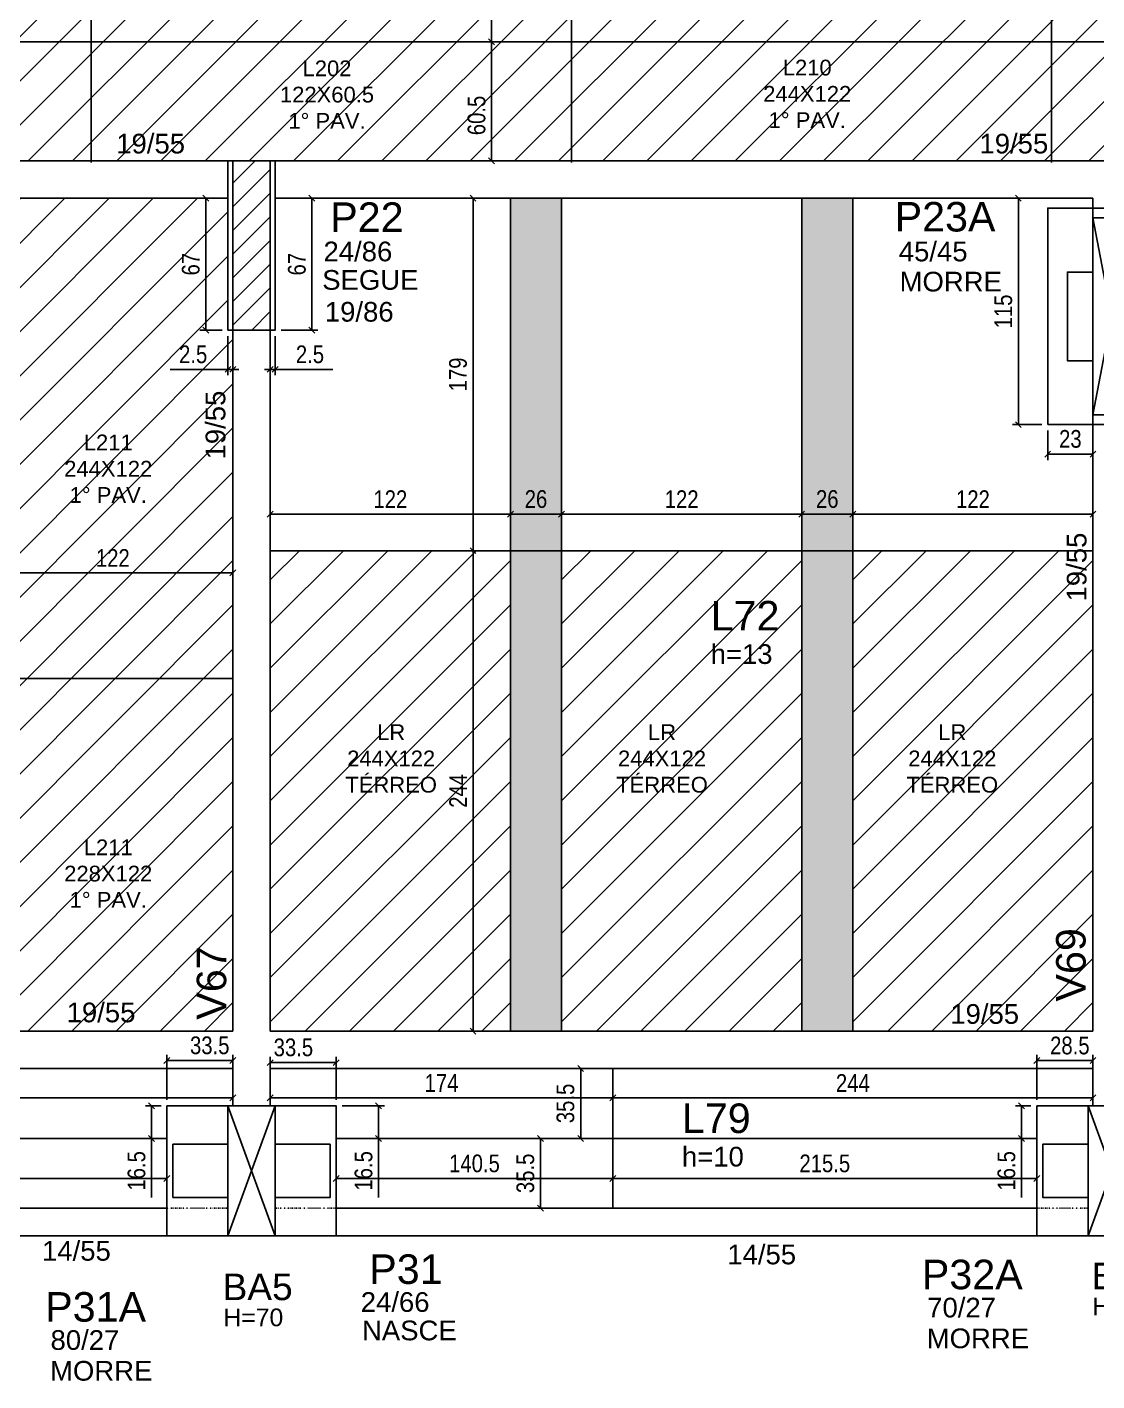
# Model space of a CAD drawing. Header units: millimetres. Extents: x 3753 to 7374, y 1906 to 3298.
# Drawn here: x 5452 to 5995, y 1906 to 2594 of the extents above; entities that cross this region are included whole.
import ezdxf

# ---------------------------------------------------------------- set-up
doc = ezdxf.new("R2010")
doc.units = ezdxf.units.MM
doc.linetypes.add('ESTILO_TQS_0004', pattern=[2, 0.5, -0.4, 0.1, -0.4, 0.1, -0.5])
for name, color, linetype in [('1', 1, 'Continuous'), ('3', 3, 'Continuous'), ('4', 4, 'Continuous'), ('7', 7, 'Continuous'), ('9', 9, 'Continuous'), ('AUX00', 7, 'Continuous'), ('Painéis', 200, 'Continuous')]:
    doc.layers.add(name, color=color, linetype=linetype)
doc.layers.add('Hachura', color=251, linetype='Continuous', lineweight=9)
doc.layers.add('REAPROVEITAMENTO', color=251, linetype='Continuous', lineweight=9)
doc.styles.add('COTA TECNICA-50', font='techl___.ttf', dxfattribs={"height": 9})
doc.styles.get("Standard").update_dxf_attribs({"font": 'arial.ttf'})
doc.dimstyles.new('COTA PAINEL-50', dxfattribs={"dimtxt": 9, "dimasz": 3, "dimexe": 3, "dimexo": 3, "dimgap": 3, "dimtad": 1, "dimdec": 1, "dimzin": 12, "dimdsep": 46, "dimtxsty": 'COTA TECNICA-50', "dimblk1": 'OBLIQUE', "dimblk2": 'OBLIQUE', "dimsah": 1, "dimcen": 0.9, "dimclrd": 4, "dimclre": 4, "dimclrt": 240, "dimadec": 1, "dimazin": 3, "dimtfac": 1, "dimtdec": 1, "dimtmove": 0, "dimatfit": 3, "dimfxl": 1, "dimtolj": 1, "dimtzin": 12, "dimarcsym": 0})

# ---------------------------------------------------------------- blocks, each defined once
blk = doc.blocks.new('_Oblique')
at = {"color": 0, "linetype": 'ByBlock', "lineweight": -2}
blk.add_line((-0.5, -0.5), (0.5, 0.5), dxfattribs=at)
blk = doc.blocks.new('*D352')
at = {"layer": 'Defpoints', "color": 0, "transparency": 16777216}
for p in [(5434.16, 2337.03), (5556.16, 2316.92), (5556.16, 2316.92)]:
    blk.add_point(p, dxfattribs=at)
at = {"layer": 'Painéis', "color": 4, "lineweight": -2, "transparency": 16777216}
for p, q in [((5434.16, 2334.03), (5434.16, 2313.92)), ((5434.16, 2316.92), (5556.16, 2316.92))]:
    blk.add_line(p, q, dxfattribs=at)
at = {"layer": 'Painéis', "color": 4, "lineweight": -2, "transparency": 16777216, "xscale": 3, "yscale": 3, "zscale": 3, "rotation": 180}
blk.add_blockref('_Oblique', (5434.16, 2316.92), dxfattribs=at)
at = {"layer": 'Painéis', "color": 4, "lineweight": -2, "transparency": 16777216, "xscale": 3, "yscale": 3, "zscale": 3}
blk.add_blockref('_Oblique', (5556.16, 2316.92), dxfattribs=at)
at = {"layer": 'Painéis', "color": 240, "transparency": 16777216, "insert": (5495.16, 2324.47), "char_height": 9, "attachment_point": 5, "style": 'COTA TECNICA-50'}
blk.add_mtext('\\A1;122', dxfattribs=at)
blk = doc.blocks.new('*D226')
at = {"color": 4, "lineweight": -2, "transparency": 16777216}
for p, q in [((5553.66, 2437.17), (5553.66, 2417.25)), ((5556.16, 2437.17), (5556.16, 2417.25)), ((5553.66, 2420.25), (5524.3, 2420.25)), ((5556.16, 2420.25), (5553.66, 2420.25)), ((5556.16, 2420.25), (5559.16, 2420.25))]:
    blk.add_line(p, q, dxfattribs=at)
at = {"layer": 'Defpoints', "color": 0, "transparency": 16777216}
for p in [(5553.66, 2440.17), (5556.16, 2440.17), (5553.66, 2420.25)]:
    blk.add_point(p, dxfattribs=at)
at = {"color": 4, "lineweight": -2, "transparency": 16777216, "xscale": 3, "yscale": 3, "zscale": 3}
blk.add_blockref('_Oblique', (5553.66, 2420.25), dxfattribs=at)
at = {"color": 4, "lineweight": -2, "transparency": 16777216, "xscale": 3, "yscale": 3, "zscale": 3, "rotation": 180}
blk.add_blockref('_Oblique', (5556.16, 2420.25), dxfattribs=at)
at = {"color": 240, "transparency": 16777216, "insert": (5535.98, 2427.85), "char_height": 9, "attachment_point": 5, "style": 'COTA TECNICA-50'}
blk.add_mtext('\\A1;2.5', dxfattribs=at)
blk = doc.blocks.new('*D227')
at = {"color": 4, "lineweight": -2, "transparency": 16777216}
for p, q in [((5550.66, 2507.17), (5539.39, 2507.17)), ((5542.39, 2440.17), (5542.39, 2507.17)), ((5550.66, 2440.17), (5539.39, 2440.17))]:
    blk.add_line(p, q, dxfattribs=at)
at = {"layer": 'Defpoints', "color": 0, "transparency": 16777216}
for p in [(5542.39, 2507.17), (5553.66, 2507.17), (5553.66, 2440.17)]:
    blk.add_point(p, dxfattribs=at)
at = {"color": 4, "lineweight": -2, "transparency": 16777216, "xscale": 3, "yscale": 3, "zscale": 3}
for p, rotation in [((5542.39, 2507.17), 90), ((5542.39, 2440.17), 270)]:
    blk.add_blockref('_Oblique', p, dxfattribs=dict(at, rotation=rotation))
at = {"color": 240, "transparency": 16777216, "insert": (5534.8, 2473.67), "char_height": 9, "attachment_point": 5, "rotation": 90, "style": 'COTA TECNICA-50'}
blk.add_mtext('\\A1;67', dxfattribs=at)
blk = doc.blocks.new('*D76')
at = {"layer": 'Defpoints', "color": 0, "transparency": 16777216}
for p in [(5687.59, 2678.17), (5687.59, 2678.17), (5687.59, 2586.67)]:
    blk.add_point(p, dxfattribs=at)
at = {"layer": 'Painéis', "color": 4, "lineweight": -2, "transparency": 16777216}
blk.add_line((5687.59, 2586.67), (5687.59, 2678.17), dxfattribs=at)
at = {"layer": 'Painéis', "color": 4, "lineweight": -2, "transparency": 16777216, "xscale": 3, "yscale": 3, "zscale": 3}
for p, rotation in [((5687.59, 2678.17), 90), ((5687.59, 2586.67), 270)]:
    blk.add_blockref('_Oblique', p, dxfattribs=dict(at, rotation=rotation))
at = {"layer": 'Painéis', "color": 240, "transparency": 16777216, "insert": (5679.96, 2632.42), "char_height": 9, "attachment_point": 5, "rotation": 90, "style": 'COTA TECNICA-50'}
blk.add_mtext('\\A1;91.5', dxfattribs=at)
blk = doc.blocks.new('*D77')
at = {"layer": 'Defpoints', "color": 0, "transparency": 16777216}
for p in [(5687.59, 2586.67), (5687.59, 2526.17), (5687.59, 2526.17)]:
    blk.add_point(p, dxfattribs=at)
at = {"layer": 'Painéis', "color": 4, "lineweight": -2, "transparency": 16777216}
blk.add_line((5687.59, 2586.67), (5687.59, 2526.17), dxfattribs=at)
at = {"layer": 'Painéis', "color": 4, "lineweight": -2, "transparency": 16777216, "xscale": 3, "yscale": 3, "zscale": 3}
for p, rotation in [((5687.59, 2586.67), 90), ((5687.59, 2526.17), 270)]:
    blk.add_blockref('_Oblique', p, dxfattribs=dict(at, rotation=rotation))
at = {"layer": 'Painéis', "color": 240, "transparency": 16777216, "insert": (5679.99, 2549.21), "char_height": 9, "attachment_point": 5, "rotation": 90, "style": 'COTA TECNICA-50'}
blk.add_mtext('\\A1;60.5', dxfattribs=at)
blk = doc.blocks.new('*D103')
at = {"layer": 'Defpoints', "color": 0, "transparency": 16777216}
for p in [(5871.16, 2346.76), (5871.16, 2346.76), (5993.16, 2346.76)]:
    blk.add_point(p, dxfattribs=at)
at = {"layer": 'Painéis', "color": 4, "lineweight": -2, "transparency": 16777216}
blk.add_line((5993.16, 2346.76), (5871.16, 2346.76), dxfattribs=at)
at = {"layer": 'Painéis', "color": 4, "lineweight": -2, "transparency": 16777216, "xscale": 3, "yscale": 3, "zscale": 3, "rotation": 180}
blk.add_blockref('_Oblique', (5871.16, 2346.76), dxfattribs=at)
at = {"layer": 'Painéis', "color": 4, "lineweight": -2, "transparency": 16777216, "xscale": 3, "yscale": 3, "zscale": 3}
blk.add_blockref('_Oblique', (5993.16, 2346.76), dxfattribs=at)
at = {"layer": 'Painéis', "color": 240, "transparency": 16777216, "insert": (5932.16, 2354.31), "char_height": 9, "attachment_point": 5, "style": 'COTA TECNICA-50'}
blk.add_mtext('\\A1;122', dxfattribs=at)
blk = doc.blocks.new('*D104')
at = {"layer": 'Defpoints', "color": 0, "transparency": 16777216}
for p in [(5845.16, 2346.76), (5845.16, 2346.76), (5871.16, 2346.76)]:
    blk.add_point(p, dxfattribs=at)
at = {"layer": 'Painéis', "color": 4, "lineweight": -2, "transparency": 16777216}
blk.add_line((5871.16, 2346.76), (5845.16, 2346.76), dxfattribs=at)
at = {"layer": 'Painéis', "color": 4, "lineweight": -2, "transparency": 16777216, "xscale": 3, "yscale": 3, "zscale": 3, "rotation": 180}
blk.add_blockref('_Oblique', (5845.16, 2346.76), dxfattribs=at)
at = {"layer": 'Painéis', "color": 4, "lineweight": -2, "transparency": 16777216, "xscale": 3, "yscale": 3, "zscale": 3}
blk.add_blockref('_Oblique', (5871.16, 2346.76), dxfattribs=at)
at = {"layer": 'Painéis', "color": 240, "transparency": 16777216, "insert": (5858.16, 2354.35), "char_height": 9, "attachment_point": 5, "style": 'COTA TECNICA-50'}
blk.add_mtext('\\A1;26', dxfattribs=at)
blk = doc.blocks.new('*D105')
at = {"layer": 'Defpoints', "color": 0, "transparency": 16777216}
for p in [(5723.16, 2346.76), (5723.16, 2346.76), (5845.16, 2346.76)]:
    blk.add_point(p, dxfattribs=at)
at = {"layer": 'Painéis', "color": 4, "lineweight": -2, "transparency": 16777216}
blk.add_line((5845.16, 2346.76), (5723.16, 2346.76), dxfattribs=at)
at = {"layer": 'Painéis', "color": 4, "lineweight": -2, "transparency": 16777216, "xscale": 3, "yscale": 3, "zscale": 3, "rotation": 180}
blk.add_blockref('_Oblique', (5723.16, 2346.76), dxfattribs=at)
at = {"layer": 'Painéis', "color": 4, "lineweight": -2, "transparency": 16777216, "xscale": 3, "yscale": 3, "zscale": 3}
blk.add_blockref('_Oblique', (5845.16, 2346.76), dxfattribs=at)
at = {"layer": 'Painéis', "color": 240, "transparency": 16777216, "insert": (5784.16, 2354.31), "char_height": 9, "attachment_point": 5, "style": 'COTA TECNICA-50'}
blk.add_mtext('\\A1;122', dxfattribs=at)
blk = doc.blocks.new('*D106')
at = {"layer": 'Defpoints', "color": 0, "transparency": 16777216}
for p in [(5697.16, 2346.76), (5697.16, 2346.76), (5723.16, 2346.76)]:
    blk.add_point(p, dxfattribs=at)
at = {"layer": 'Painéis', "color": 4, "lineweight": -2, "transparency": 16777216}
blk.add_line((5723.16, 2346.76), (5697.16, 2346.76), dxfattribs=at)
at = {"layer": 'Painéis', "color": 4, "lineweight": -2, "transparency": 16777216, "xscale": 3, "yscale": 3, "zscale": 3, "rotation": 180}
blk.add_blockref('_Oblique', (5697.16, 2346.76), dxfattribs=at)
at = {"layer": 'Painéis', "color": 4, "lineweight": -2, "transparency": 16777216, "xscale": 3, "yscale": 3, "zscale": 3}
blk.add_blockref('_Oblique', (5723.16, 2346.76), dxfattribs=at)
at = {"layer": 'Painéis', "color": 240, "transparency": 16777216, "insert": (5710.16, 2354.35), "char_height": 9, "attachment_point": 5, "style": 'COTA TECNICA-50'}
blk.add_mtext('\\A1;26', dxfattribs=at)
blk = doc.blocks.new('*D107')
at = {"layer": 'Defpoints', "color": 0, "transparency": 16777216}
for p in [(5575.16, 2346.76), (5575.16, 2346.76), (5697.16, 2346.76)]:
    blk.add_point(p, dxfattribs=at)
at = {"layer": 'Painéis', "color": 4, "lineweight": -2, "transparency": 16777216}
blk.add_line((5697.16, 2346.76), (5575.16, 2346.76), dxfattribs=at)
at = {"layer": 'Painéis', "color": 4, "lineweight": -2, "transparency": 16777216, "xscale": 3, "yscale": 3, "zscale": 3, "rotation": 180}
blk.add_blockref('_Oblique', (5575.16, 2346.76), dxfattribs=at)
at = {"layer": 'Painéis', "color": 4, "lineweight": -2, "transparency": 16777216, "xscale": 3, "yscale": 3, "zscale": 3}
blk.add_blockref('_Oblique', (5697.16, 2346.76), dxfattribs=at)
at = {"layer": 'Painéis', "color": 240, "transparency": 16777216, "insert": (5636.16, 2354.31), "char_height": 9, "attachment_point": 5, "style": 'COTA TECNICA-50'}
blk.add_mtext('\\A1;122', dxfattribs=at)
blk = doc.blocks.new('*D110')
at = {"layer": 'Defpoints', "color": 0, "transparency": 16777216}
for p in [(5678.17, 2328.17), (5678.17, 2328.17), (5678.17, 2084.17)]:
    blk.add_point(p, dxfattribs=at)
at = {"layer": 'Painéis', "color": 4, "lineweight": -2, "transparency": 16777216}
blk.add_line((5678.17, 2084.17), (5678.17, 2328.17), dxfattribs=at)
at = {"layer": 'Painéis', "color": 4, "lineweight": -2, "transparency": 16777216, "xscale": 3, "yscale": 3, "zscale": 3}
for p, rotation in [((5678.17, 2328.17), 90), ((5678.17, 2084.17), 270)]:
    blk.add_blockref('_Oblique', p, dxfattribs=dict(at, rotation=rotation))
at = {"layer": 'Painéis', "color": 240, "transparency": 16777216, "insert": (5670.61, 2206.17), "char_height": 9, "attachment_point": 5, "rotation": 90, "style": 'COTA TECNICA-50'}
blk.add_mtext('\\A1;244', dxfattribs=at)
blk = doc.blocks.new('*D111')
at = {"layer": 'Defpoints', "color": 0, "transparency": 16777216}
for p in [(5678.17, 2507.17), (5678.17, 2507.17), (5678.17, 2328.17)]:
    blk.add_point(p, dxfattribs=at)
at = {"layer": 'Painéis', "color": 4, "lineweight": -2, "transparency": 16777216}
blk.add_line((5678.17, 2328.17), (5678.17, 2507.17), dxfattribs=at)
at = {"layer": 'Painéis', "color": 4, "lineweight": -2, "transparency": 16777216, "xscale": 3, "yscale": 3, "zscale": 3}
for p, rotation in [((5678.17, 2507.17), 90), ((5678.17, 2328.17), 270)]:
    blk.add_blockref('_Oblique', p, dxfattribs=dict(at, rotation=rotation))
at = {"layer": 'Painéis', "color": 240, "transparency": 16777216, "insert": (5670.58, 2417.67), "char_height": 9, "attachment_point": 5, "rotation": 90, "style": 'COTA TECNICA-50'}
blk.add_mtext('\\A1;179', dxfattribs=at)
blk = doc.blocks.new('*D67')
at = {"layer": 'Defpoints', "color": 0, "transparency": 16777216}
for p in [(5608.66, 2068.15), (5575.16, 2046.17), (5608.66, 2046.17)]:
    blk.add_point(p, dxfattribs=at)
at = {"layer": 'Painéis', "color": 4, "lineweight": -2, "transparency": 16777216}
for p, q in [((5575.16, 2049.17), (5575.16, 2071.15)), ((5608.66, 2049.17), (5608.66, 2071.15)), ((5575.16, 2068.15), (5608.66, 2068.15))]:
    blk.add_line(p, q, dxfattribs=at)
at = {"layer": 'Painéis', "color": 4, "lineweight": -2, "transparency": 16777216, "xscale": 3, "yscale": 3, "zscale": 3, "rotation": 180}
blk.add_blockref('_Oblique', (5575.16, 2068.15), dxfattribs=at)
at = {"layer": 'Painéis', "color": 4, "lineweight": -2, "transparency": 16777216, "xscale": 3, "yscale": 3, "zscale": 3}
blk.add_blockref('_Oblique', (5608.66, 2068.15), dxfattribs=at)
at = {"layer": 'Painéis', "color": 240, "transparency": 16777216, "insert": (5586.91, 2075.84), "char_height": 9, "attachment_point": 5, "style": 'COTA TECNICA-50'}
blk.add_mtext('\\A1;33.5', dxfattribs=at)
blk = doc.blocks.new('*D274')
at = {"layer": 'Defpoints', "color": 0, "transparency": 16777216}
for p in [(5964.66, 2046.17), (5956.82, 2029.67), (5964.66, 2029.67)]:
    blk.add_point(p, dxfattribs=at)
at = {"layer": 'Painéis', "color": 4, "lineweight": -2, "transparency": 16777216}
for p, q in [((5961.66, 2046.17), (5953.82, 2046.17)), ((5956.82, 2046.17), (5956.82, 2029.67)), ((5961.66, 2029.67), (5953.82, 2029.67)), ((5956.82, 2029.67), (5956.82, 1999.69))]:
    blk.add_line(p, q, dxfattribs=at)
at = {"layer": 'Painéis', "color": 4, "lineweight": -2, "transparency": 16777216, "xscale": 3, "yscale": 3, "zscale": 3}
for p, rotation in [((5956.82, 2046.17), 90), ((5956.82, 2029.67), 270)]:
    blk.add_blockref('_Oblique', p, dxfattribs=dict(at, rotation=rotation))
at = {"layer": 'Painéis', "color": 240, "transparency": 16777216, "insert": (5949.22, 2013.18), "char_height": 9, "attachment_point": 5, "rotation": 90, "style": 'COTA TECNICA-50'}
blk.add_mtext('\\A1;16.5', dxfattribs=at)
blk = doc.blocks.new('*D68')
at = {"layer": 'Defpoints', "color": 0, "transparency": 16777216}
for p in [(5964.66, 2069.19), (5964.66, 2046.17), (5993.16, 2046.17)]:
    blk.add_point(p, dxfattribs=at)
at = {"layer": 'Painéis', "color": 4, "lineweight": -2, "transparency": 16777216}
for p, q in [((5964.66, 2049.17), (5964.66, 2072.19)), ((5993.16, 2049.17), (5993.16, 2072.19)), ((5993.16, 2069.19), (5964.66, 2069.19))]:
    blk.add_line(p, q, dxfattribs=at)
at = {"layer": 'Painéis', "color": 4, "lineweight": -2, "transparency": 16777216, "xscale": 3, "yscale": 3, "zscale": 3, "rotation": 180}
blk.add_blockref('_Oblique', (5964.66, 2069.19), dxfattribs=at)
at = {"layer": 'Painéis', "color": 4, "lineweight": -2, "transparency": 16777216, "xscale": 3, "yscale": 3, "zscale": 3}
blk.add_blockref('_Oblique', (5993.16, 2069.19), dxfattribs=at)
at = {"layer": 'Painéis', "color": 240, "transparency": 16777216, "insert": (5981.41, 2076.8), "char_height": 9, "attachment_point": 5, "style": 'COTA TECNICA-50'}
blk.add_mtext('\\A1;28.5', dxfattribs=at)
blk = doc.blocks.new('*D69')
at = {"layer": 'Defpoints', "color": 0, "transparency": 16777216}
for p in [(5575.16, 2050.23), (5749.16, 2050.23), (5749.16, 2050.23)]:
    blk.add_point(p, dxfattribs=at)
at = {"layer": 'Painéis', "color": 4, "lineweight": -2, "transparency": 16777216}
blk.add_line((5575.16, 2050.23), (5749.16, 2050.23), dxfattribs=at)
at = {"layer": 'Painéis', "color": 4, "lineweight": -2, "transparency": 16777216, "xscale": 3, "yscale": 3, "zscale": 3, "rotation": 180}
blk.add_blockref('_Oblique', (5575.16, 2050.23), dxfattribs=at)
at = {"layer": 'Painéis', "color": 4, "lineweight": -2, "transparency": 16777216, "xscale": 3, "yscale": 3, "zscale": 3}
blk.add_blockref('_Oblique', (5749.16, 2050.23), dxfattribs=at)
at = {"layer": 'Painéis', "color": 240, "transparency": 16777216, "insert": (5662.16, 2057.8), "char_height": 9, "attachment_point": 5, "style": 'COTA TECNICA-50'}
blk.add_mtext('\\A1;174', dxfattribs=at)
blk = doc.blocks.new('*D70')
at = {"layer": 'Defpoints', "color": 0, "transparency": 16777216}
for p in [(5749.16, 2050.23), (5993.16, 2050.23), (5993.16, 2050.23)]:
    blk.add_point(p, dxfattribs=at)
at = {"layer": 'Painéis', "color": 4, "lineweight": -2, "transparency": 16777216}
blk.add_line((5749.16, 2050.23), (5993.16, 2050.23), dxfattribs=at)
at = {"layer": 'Painéis', "color": 4, "lineweight": -2, "transparency": 16777216, "xscale": 3, "yscale": 3, "zscale": 3, "rotation": 180}
blk.add_blockref('_Oblique', (5749.16, 2050.23), dxfattribs=at)
at = {"layer": 'Painéis', "color": 4, "lineweight": -2, "transparency": 16777216, "xscale": 3, "yscale": 3, "zscale": 3}
blk.add_blockref('_Oblique', (5993.16, 2050.23), dxfattribs=at)
at = {"layer": 'Painéis', "color": 240, "transparency": 16777216, "insert": (5871.16, 2057.8), "char_height": 9, "attachment_point": 5, "style": 'COTA TECNICA-50'}
blk.add_mtext('\\A1;244', dxfattribs=at)
blk = doc.blocks.new('*D71')
at = {"layer": 'Defpoints', "color": 0, "transparency": 16777216}
for p in [(5749.16, 2009.32), (5749.16, 2009.32), (5964.66, 2009.32)]:
    blk.add_point(p, dxfattribs=at)
at = {"layer": 'Painéis', "color": 4, "lineweight": -2, "transparency": 16777216}
blk.add_line((5964.66, 2009.32), (5749.16, 2009.32), dxfattribs=at)
at = {"layer": 'Painéis', "color": 4, "lineweight": -2, "transparency": 16777216, "xscale": 3, "yscale": 3, "zscale": 3, "rotation": 180}
blk.add_blockref('_Oblique', (5749.16, 2009.32), dxfattribs=at)
at = {"layer": 'Painéis', "color": 4, "lineweight": -2, "transparency": 16777216, "xscale": 3, "yscale": 3, "zscale": 3}
blk.add_blockref('_Oblique', (5964.66, 2009.32), dxfattribs=at)
at = {"layer": 'Painéis', "color": 240, "transparency": 16777216, "insert": (5856.91, 2016.92), "char_height": 9, "attachment_point": 5, "style": 'COTA TECNICA-50'}
blk.add_mtext('\\A1;215.5', dxfattribs=at)
blk = doc.blocks.new('*D72')
at = {"layer": 'Defpoints', "color": 0, "transparency": 16777216}
for p in [(5608.66, 2009.32), (5608.66, 2009.32), (5749.16, 2009.32)]:
    blk.add_point(p, dxfattribs=at)
at = {"layer": 'Painéis', "color": 4, "lineweight": -2, "transparency": 16777216}
blk.add_line((5749.16, 2009.32), (5608.66, 2009.32), dxfattribs=at)
at = {"layer": 'Painéis', "color": 4, "lineweight": -2, "transparency": 16777216, "xscale": 3, "yscale": 3, "zscale": 3, "rotation": 180}
blk.add_blockref('_Oblique', (5608.66, 2009.32), dxfattribs=at)
at = {"layer": 'Painéis', "color": 4, "lineweight": -2, "transparency": 16777216, "xscale": 3, "yscale": 3, "zscale": 3}
blk.add_blockref('_Oblique', (5749.16, 2009.32), dxfattribs=at)
at = {"layer": 'Painéis', "color": 240, "transparency": 16777216, "insert": (5678.91, 2016.92), "char_height": 9, "attachment_point": 5, "style": 'COTA TECNICA-50'}
blk.add_mtext('\\A1;140.5', dxfattribs=at)
blk = doc.blocks.new('*D73')
at = {"layer": 'Defpoints', "color": 0, "transparency": 16777216}
for p in [(5733.63, 2065.17), (5732.87, 2029.67), (5733.63, 2029.67)]:
    blk.add_point(p, dxfattribs=at)
at = {"layer": 'Painéis', "color": 4, "lineweight": -2, "transparency": 16777216}
for p, q in [((5730.63, 2065.17), (5729.87, 2065.17)), ((5732.87, 2065.17), (5732.87, 2029.67)), ((5730.63, 2029.67), (5729.87, 2029.67))]:
    blk.add_line(p, q, dxfattribs=at)
at = {"layer": 'Painéis', "color": 4, "lineweight": -2, "transparency": 16777216, "xscale": 3, "yscale": 3, "zscale": 3}
for p, rotation in [((5732.87, 2065.17), 90), ((5732.87, 2029.67), 270)]:
    blk.add_blockref('_Oblique', p, dxfattribs=dict(at, rotation=rotation))
at = {"layer": 'Painéis', "color": 240, "transparency": 16777216, "insert": (5725.17, 2047.42), "char_height": 9, "attachment_point": 5, "rotation": 90, "style": 'COTA TECNICA-50'}
blk.add_mtext('\\A1;35.5', dxfattribs=at)
blk = doc.blocks.new('*D116')
at = {"layer": 'Defpoints', "color": 0, "transparency": 16777216}
for p in [(5714.38, 2029.67), (5712.5, 1994.17), (5714.38, 1994.17)]:
    blk.add_point(p, dxfattribs=at)
at = {"layer": 'Painéis', "color": 4, "lineweight": -2, "transparency": 16777216}
for p, q in [((5711.38, 2029.67), (5709.5, 2029.67)), ((5712.5, 2029.67), (5712.5, 1994.17)), ((5711.38, 1994.17), (5709.5, 1994.17))]:
    blk.add_line(p, q, dxfattribs=at)
at = {"layer": 'Painéis', "color": 4, "lineweight": -2, "transparency": 16777216, "xscale": 3, "yscale": 3, "zscale": 3}
for p, rotation in [((5712.5, 2029.67), 90), ((5712.5, 1994.17), 270)]:
    blk.add_blockref('_Oblique', p, dxfattribs=dict(at, rotation=rotation))
at = {"layer": 'Painéis', "color": 240, "transparency": 16777216, "insert": (5704.8, 2011.92), "char_height": 9, "attachment_point": 5, "rotation": 90, "style": 'COTA TECNICA-50'}
blk.add_mtext('\\A1;35.5', dxfattribs=at)
blk = doc.blocks.new('*D306')
at = {"layer": 'Defpoints', "color": 0, "transparency": 16777216}
for p in [(5608.66, 2046.16), (5608.66, 2029.67), (5630.18, 2029.67)]:
    blk.add_point(p, dxfattribs=at)
at = {"layer": 'Painéis', "color": 4, "lineweight": -2, "transparency": 16777216}
for p, q in [((5611.66, 2046.16), (5633.18, 2046.16)), ((5630.18, 2046.16), (5630.18, 2029.67)), ((5611.66, 2029.67), (5633.18, 2029.67)), ((5630.18, 2029.67), (5630.18, 1999.69))]:
    blk.add_line(p, q, dxfattribs=at)
at = {"layer": 'Painéis', "color": 4, "lineweight": -2, "transparency": 16777216, "xscale": 3, "yscale": 3, "zscale": 3}
for p, rotation in [((5630.18, 2046.16), 90), ((5630.18, 2029.67), 270)]:
    blk.add_blockref('_Oblique', p, dxfattribs=dict(at, rotation=rotation))
at = {"layer": 'Painéis', "color": 240, "transparency": 16777216, "insert": (5622.58, 2013.18), "char_height": 9, "attachment_point": 5, "rotation": 90, "style": 'COTA TECNICA-50'}
blk.add_mtext('\\A1;16.5', dxfattribs=at)
blk = doc.blocks.new('*D125')
at = {"layer": 'Defpoints', "color": 0, "transparency": 16777216}
for p in [(5522.66, 2046.16), (5514.82, 2029.66), (5522.66, 2029.66)]:
    blk.add_point(p, dxfattribs=at)
at = {"layer": 'Painéis', "color": 4, "lineweight": -2, "transparency": 16777216}
for p, q in [((5519.66, 2046.16), (5511.82, 2046.16)), ((5514.82, 2046.16), (5514.82, 2029.66)), ((5519.66, 2029.66), (5511.82, 2029.66)), ((5514.82, 2029.66), (5514.82, 1999.69))]:
    blk.add_line(p, q, dxfattribs=at)
at = {"layer": 'Painéis', "color": 4, "lineweight": -2, "transparency": 16777216, "xscale": 3, "yscale": 3, "zscale": 3}
for p, rotation in [((5514.82, 2046.16), 90), ((5514.82, 2029.66), 270)]:
    blk.add_blockref('_Oblique', p, dxfattribs=dict(at, rotation=rotation))
at = {"layer": 'Painéis', "color": 240, "transparency": 16777216, "insert": (5507.22, 2013.18), "char_height": 9, "attachment_point": 5, "rotation": 90, "style": 'COTA TECNICA-50'}
blk.add_mtext('\\A1;16.5', dxfattribs=at)
blk = doc.blocks.new('*D126')
at = {"layer": 'Defpoints', "color": 0, "transparency": 16777216}
for p in [(5522.66, 2069.19), (5522.66, 2046.17), (5556.16, 2046.17)]:
    blk.add_point(p, dxfattribs=at)
at = {"layer": 'Painéis', "color": 4, "lineweight": -2, "transparency": 16777216}
for p, q in [((5522.66, 2049.17), (5522.66, 2072.19)), ((5556.16, 2049.17), (5556.16, 2072.19)), ((5556.16, 2069.19), (5522.66, 2069.19))]:
    blk.add_line(p, q, dxfattribs=at)
at = {"layer": 'Painéis', "color": 4, "lineweight": -2, "transparency": 16777216, "xscale": 3, "yscale": 3, "zscale": 3, "rotation": 180}
blk.add_blockref('_Oblique', (5522.66, 2069.19), dxfattribs=at)
at = {"layer": 'Painéis', "color": 4, "lineweight": -2, "transparency": 16777216, "xscale": 3, "yscale": 3, "zscale": 3}
blk.add_blockref('_Oblique', (5556.16, 2069.19), dxfattribs=at)
at = {"layer": 'Painéis', "color": 240, "transparency": 16777216, "insert": (5544.41, 2076.88), "char_height": 9, "attachment_point": 5, "style": 'COTA TECNICA-50'}
blk.add_mtext('\\A1;33.5', dxfattribs=at)
blk = doc.blocks.new('*D128')
at = {"layer": 'Defpoints', "color": 0, "transparency": 16777216}
for p in [(5312.16, 2050.23), (5556.16, 2050.23), (5556.16, 2050.23)]:
    blk.add_point(p, dxfattribs=at)
at = {"layer": 'Painéis', "color": 4, "lineweight": -2, "transparency": 16777216}
blk.add_line((5312.16, 2050.23), (5556.16, 2050.23), dxfattribs=at)
at = {"layer": 'Painéis', "color": 4, "lineweight": -2, "transparency": 16777216, "xscale": 3, "yscale": 3, "zscale": 3, "rotation": 180}
blk.add_blockref('_Oblique', (5312.16, 2050.23), dxfattribs=at)
at = {"layer": 'Painéis', "color": 4, "lineweight": -2, "transparency": 16777216, "xscale": 3, "yscale": 3, "zscale": 3}
blk.add_blockref('_Oblique', (5556.16, 2050.23), dxfattribs=at)
at = {"layer": 'Painéis', "color": 240, "transparency": 16777216, "insert": (5434.16, 2057.8), "char_height": 9, "attachment_point": 5, "style": 'COTA TECNICA-50'}
blk.add_mtext('\\A1;244', dxfattribs=at)
blk = doc.blocks.new('*D129')
at = {"layer": 'Defpoints', "color": 0, "transparency": 16777216}
for p in [(5312.16, 2009.32), (5312.16, 2009.32), (5522.66, 2009.32)]:
    blk.add_point(p, dxfattribs=at)
at = {"layer": 'Painéis', "color": 4, "lineweight": -2, "transparency": 16777216}
blk.add_line((5522.66, 2009.32), (5312.16, 2009.32), dxfattribs=at)
at = {"layer": 'Painéis', "color": 4, "lineweight": -2, "transparency": 16777216, "xscale": 3, "yscale": 3, "zscale": 3, "rotation": 180}
blk.add_blockref('_Oblique', (5312.16, 2009.32), dxfattribs=at)
at = {"layer": 'Painéis', "color": 4, "lineweight": -2, "transparency": 16777216, "xscale": 3, "yscale": 3, "zscale": 3}
blk.add_blockref('_Oblique', (5522.66, 2009.32), dxfattribs=at)
at = {"layer": 'Painéis', "color": 240, "transparency": 16777216, "insert": (5417.41, 2016.92), "char_height": 9, "attachment_point": 5, "style": 'COTA TECNICA-50'}
blk.add_mtext('\\A1;210.5', dxfattribs=at)
blk = doc.blocks.new('*D328')
at = {"layer": 'Defpoints', "color": 0, "transparency": 16777216}
for p in [(5970.16, 2392.17), (5993.16, 2392.17), (5970.16, 2377.19)]:
    blk.add_point(p, dxfattribs=at)
at = {"layer": 'Painéis', "color": 4, "lineweight": -2, "transparency": 16777216}
for p, q in [((5970.16, 2389.17), (5970.16, 2374.19)), ((5993.16, 2389.17), (5993.16, 2374.19)), ((5993.16, 2377.19), (5970.16, 2377.19))]:
    blk.add_line(p, q, dxfattribs=at)
at = {"layer": 'Painéis', "color": 4, "lineweight": -2, "transparency": 16777216, "xscale": 3, "yscale": 3, "zscale": 3, "rotation": 180}
blk.add_blockref('_Oblique', (5970.16, 2377.19), dxfattribs=at)
at = {"layer": 'Painéis', "color": 4, "lineweight": -2, "transparency": 16777216, "xscale": 3, "yscale": 3, "zscale": 3}
blk.add_blockref('_Oblique', (5993.16, 2377.19), dxfattribs=at)
at = {"layer": 'Painéis', "color": 240, "transparency": 16777216, "insert": (5981.66, 2384.88), "char_height": 9, "attachment_point": 5, "style": 'COTA TECNICA-50'}
blk.add_mtext('\\A1;23', dxfattribs=at)
blk = doc.blocks.new('*D329')
at = {"layer": 'Defpoints', "color": 0, "transparency": 16777216}
for p in [(5955.24, 2507.17), (5970.16, 2507.17), (5970.16, 2392.17)]:
    blk.add_point(p, dxfattribs=at)
at = {"layer": 'Painéis', "color": 4, "lineweight": -2, "transparency": 16777216}
for p, q in [((5967.16, 2507.17), (5952.24, 2507.17)), ((5955.24, 2392.17), (5955.24, 2507.17)), ((5967.16, 2392.17), (5952.24, 2392.17))]:
    blk.add_line(p, q, dxfattribs=at)
at = {"layer": 'Painéis', "color": 4, "lineweight": -2, "transparency": 16777216, "xscale": 3, "yscale": 3, "zscale": 3}
for p, rotation in [((5955.24, 2507.17), 90), ((5955.24, 2392.17), 270)]:
    blk.add_blockref('_Oblique', p, dxfattribs=dict(at, rotation=rotation))
at = {"layer": 'Painéis', "color": 240, "transparency": 16777216, "insert": (5947.64, 2449.67), "char_height": 9, "attachment_point": 5, "rotation": 90, "style": 'COTA TECNICA-50'}
blk.add_mtext('\\A1;115', dxfattribs=at)
blk = doc.blocks.new('*D198')
at = {"color": 4, "lineweight": -2, "transparency": 16777216}
for p, q in [((5575.16, 2437.17), (5575.16, 2417.25)), ((5577.66, 2437.17), (5577.66, 2417.25)), ((5575.16, 2420.25), (5572.16, 2420.25)), ((5575.16, 2420.25), (5577.66, 2420.25)), ((5577.66, 2420.25), (5607.01, 2420.25))]:
    blk.add_line(p, q, dxfattribs=at)
at = {"layer": 'Defpoints', "color": 0, "transparency": 16777216}
for p in [(5575.16, 2440.17), (5577.66, 2440.17), (5577.66, 2420.25)]:
    blk.add_point(p, dxfattribs=at)
at = {"color": 4, "lineweight": -2, "transparency": 16777216, "xscale": 3, "yscale": 3, "zscale": 3}
blk.add_blockref('_Oblique', (5575.16, 2420.25), dxfattribs=at)
at = {"color": 4, "lineweight": -2, "transparency": 16777216, "xscale": 3, "yscale": 3, "zscale": 3, "rotation": 180}
blk.add_blockref('_Oblique', (5577.66, 2420.25), dxfattribs=at)
at = {"color": 240, "transparency": 16777216, "insert": (5595.33, 2427.85), "char_height": 9, "attachment_point": 5, "style": 'COTA TECNICA-50'}
blk.add_mtext('\\A1;2.5', dxfattribs=at)
blk = doc.blocks.new('*D199')
at = {"color": 4, "lineweight": -2, "transparency": 16777216}
for p, q in [((5580.66, 2507.17), (5599.31, 2507.17)), ((5596.31, 2440.17), (5596.31, 2507.17)), ((5580.66, 2440.17), (5599.31, 2440.17))]:
    blk.add_line(p, q, dxfattribs=at)
at = {"layer": 'Defpoints', "color": 0, "transparency": 16777216}
for p in [(5577.66, 2507.17), (5596.31, 2507.17), (5577.66, 2440.17)]:
    blk.add_point(p, dxfattribs=at)
at = {"color": 4, "lineweight": -2, "transparency": 16777216, "xscale": 3, "yscale": 3, "zscale": 3}
for p, rotation in [((5596.31, 2507.17), 90), ((5596.31, 2440.17), 270)]:
    blk.add_blockref('_Oblique', p, dxfattribs=dict(at, rotation=rotation))
at = {"color": 240, "transparency": 16777216, "insert": (5588.72, 2473.67), "char_height": 9, "attachment_point": 5, "rotation": 90, "style": 'COTA TECNICA-50'}
blk.add_mtext('\\A1;67', dxfattribs=at)

msp = doc.modelspace()

# ---------------------------------------------------------------- hatches: boundary and pattern name
at = {"layer": 'Hachura', "linetype": 'ByBlock'}
h = msp.add_hatch(color=256, dxfattribs=at)
h.dxf.hatch_style = 1
h.paths.add_polyline_path([(5697.16, 2084.17), (5723.16, 2084.17), (5723.16, 2507.17), (5697.16, 2507.17)])
h = msp.add_hatch(color=256, dxfattribs=at)
h.dxf.hatch_style = 1
h.paths.add_polyline_path([(5845.16, 2084.17), (5871.16, 2084.17), (5871.16, 2507.17), (5845.16, 2507.17)])
at = {"layer": 'REAPROVEITAMENTO', "linetype": 'ByBlock'}
h = msp.add_hatch(dxfattribs=at)
h.set_pattern_fill('ANSI31', color=256, scale=5, style=2)
h.set_pattern_definition([(45, (2308.955, 1066.706), (-11.22532, 11.22532), [])])
h.paths.add_polyline_path([(7175.16, 2566.67), (6449.16, 2566.67), (6449.16, 2586.67), (7170.16, 2586.67), (7170.16, 2678.17), (5168.66, 2677.67), (5168.66, 2672.17), (5088.66, 2672.17), (5088.66, 2678.17), (4294.66, 2678.17), (4294.66, 2672.67), (4214.66, 2672.67), (4214.66, 2678.17), (4036.16, 2678.17), (4036.16, 2526.17), (4214.66, 2526.17), (4214.66, 2531.67), (4294.66, 2531.67), (4294.66, 2526.17), (5083.66, 2526.17), (5083.66, 2533.17), (5173.66, 2533.17), (5173.66, 2526.17), (6449.16, 2526.17), (6449.16, 2477.17), (7175.16, 2477.17)])
h = msp.add_hatch(dxfattribs=at)
h.set_pattern_fill('ANSI31', color=256, scale=5, style=2)
h.set_pattern_definition([(45, (-840.344, 282.047), (-11.22532, 11.22532), [])])
h.paths.add_polyline_path([(5553.66, 2440.17), (5553.66, 2507.17), (5434.16, 2507.17), (5434.16, 2084.17), (5556.16, 2084.17), (5556.16, 2440.17)])
h = msp.add_hatch(dxfattribs=at)
h.set_pattern_fill('ANSI31', color=256, scale=5, style=2)
h.set_pattern_definition([(45, (-699.344, 282.047), (-11.22532, 11.22532), [])])
h.paths.add_polyline_path([(5697.16, 2328.17), (5575.16, 2328.17), (5575.16, 2084.17), (5697.16, 2084.17)])
h = msp.add_hatch(dxfattribs=at)
h.set_pattern_fill('ANSI31', color=256, scale=5, style=2)
h.set_pattern_definition([(45, (-551.344, 282.047), (-11.22532, 11.22532), [])])
h.paths.add_polyline_path([(5845.16, 2328.17), (5723.16, 2328.17), (5723.16, 2084.17), (5845.16, 2084.17)])
h = msp.add_hatch(dxfattribs=at)
h.set_pattern_fill('ANSI31', color=256, scale=5, style=2)
h.set_pattern_definition([(45, (-403.344, 282.047), (-11.22532, 11.22532), [])])
h.paths.add_polyline_path([(5993.16, 2328.17), (5871.16, 2328.17), (5871.16, 2084.17), (5993.16, 2084.17)])

# ---------------------------------------------------------------- linework, layer by layer
at = {"layer": '1', "linetype": 'Continuous'}
for p, q in [((5993.16, 2397.17), (6012.16, 2497.17)), ((5993.16, 2497.17), (6012.16, 2397.17)), ((5553.66, 1980.17), (5577.66, 2046.17)), ((5553.66, 2046.17), (5577.66, 1980.17)), ((5990.66, 1980.17), (6014.66, 2046.17)), ((5990.66, 2046.17), (6014.66, 1980.17))]:
    msp.add_line(p, q, dxfattribs=at)
at = {"layer": '3', "linetype": 'Continuous'}
for p, q in [((5556.16, 2514.76), (5567.56, 2526.17)), ((5556.16, 2502.74), (5575.16, 2521.74)), ((5556.16, 2490.72), (5575.16, 2509.72)), ((5556.16, 2478.69), (5575.16, 2497.69)), ((5556.16, 2466.67), (5575.16, 2485.67)), ((5556.16, 2454.65), (5575.16, 2473.65)), ((5556.16, 2442.63), (5575.16, 2461.63)), ((5565.71, 2440.17), (5575.16, 2449.61)), ((5166.66, 1994.17), (5522.66, 1994.17)), ((5608.66, 1994.17), (5964.66, 1994.17)), ((5140.66, 1980.17), (5553.66, 1980.17)), ((5577.66, 1980.17), (5993.16, 1980.17))]:
    msp.add_line(p, q, dxfattribs=at)
at = {"layer": '3', "linetype": 'ESTILO_TQS_0004'}
for p, q in [((5522.66, 1994.17), (5553.66, 1994.17)), ((5608.66, 1994.17), (5577.66, 1994.17)), ((5964.66, 1994.17), (5990.66, 1994.17))]:
    msp.add_line(p, q, dxfattribs=at)
at = {"layer": '3', "linetype": 'Continuous'}
for points in [[(5553.66, 2526.17), (5173.66, 2526.17)], [(6002.66, 2526.17), (5577.66, 2526.17)], [(5173.66, 2507.17), (5553.66, 2507.17)], [(5577.66, 2507.17), (5993.16, 2507.17)], [(5993.16, 2507.17), (5993.16, 2502.17)], [(5970.16, 2392.17), (6035.16, 2392.17), (6035.16, 2502.17), (5970.16, 2502.17), (5970.16, 2392.17)], [(5556.16, 2440.17), (5556.16, 2084.17)], [(5575.16, 2084.17), (5575.16, 2440.17)], [(5993.16, 2392.17), (5993.16, 2084.17)], [(5556.16, 2084.17), (5138.16, 2084.17)], [(5993.16, 2084.17), (5575.16, 2084.17)], [(5138.16, 2065.17), (5556.16, 2065.17)], [(5556.16, 2065.17), (5556.16, 2046.17)], [(5575.16, 2065.17), (5993.16, 2065.17)], [(5575.16, 2046.17), (5575.16, 2065.17)], [(5993.16, 2065.17), (5993.16, 2046.17)], [(5522.66, 1980.16), (5608.66, 1980.16), (5608.66, 2046.16), (5522.66, 2046.16), (5522.66, 1980.16)], [(5964.66, 1980.17), (6040.66, 1980.17), (6040.66, 2046.17), (5964.66, 2046.17), (5964.66, 1980.17)]]:
    msp.add_lwpolyline(points, dxfattribs=at)
at = {"layer": '7', "linetype": 'Continuous'}
for points in [[(5553.66, 2440.17), (5577.66, 2440.17), (5577.66, 2526.17), (5553.66, 2526.17), (5553.66, 2440.17)], [(5556.16, 2440.17), (5575.16, 2440.17), (5575.16, 2526.17), (5556.16, 2526.17), (5556.16, 2440.17)], [(5993.16, 2397.17), (6012.16, 2397.17), (6012.16, 2497.17), (5993.16, 2497.17), (5993.16, 2397.17)], [(5993.16, 2469.67), (5980.16, 2469.67), (5980.16, 2424.67), (5993.16, 2424.67), (5993.16, 2469.67)], [(5553.66, 1980.17), (5577.66, 1980.17), (5577.66, 2046.17), (5553.66, 2046.17), (5553.66, 1980.17)], [(5990.66, 1980.17), (6014.66, 1980.17), (6014.66, 2046.17), (5990.66, 2046.17), (5990.66, 1980.17)], [(5553.66, 2026.67), (5525.66, 2026.67), (5525.66, 1999.67), (5553.66, 1999.67), (5553.66, 2026.67)], [(5605.66, 2026.67), (5577.66, 2026.67), (5577.66, 1999.67), (5605.66, 1999.67), (5605.66, 2026.67)], [(5990.66, 2026.67), (5967.66, 2026.67), (5967.66, 1999.67), (5990.66, 1999.67), (5990.66, 2026.67)]]:
    msp.add_lwpolyline(points, dxfattribs=at)
at = {"layer": '9', "linetype": 'Continuous'}
msp.add_solid([(5993.16, 2307.17), (5993.16, 2507.17), (5993.16, 2307.17)], dxfattribs=at)
at = {"layer": 'Painéis'}
for p, q in [((5484.16, 2678.17), (5484.16, 2525.24)), ((5728.16, 2678.17), (5728.16, 2525.24)), ((5972.16, 2678.17), (5972.16, 2525.24)), ((4036.16, 2586.67), (7175.16, 2586.67)), ((5697.16, 2084.17), (5697.16, 2507.17)), ((5723.16, 2084.17), (5723.16, 2507.17)), ((5845.16, 2084.17), (5845.16, 2507.17)), ((5871.16, 2084.17), (5871.16, 2507.17)), ((5993.16, 2084.17), (5993.16, 2507.17)), ((5993.16, 2328.17), (5575.16, 2328.17)), ((5556.06, 2263.17), (5138.06, 2263.17)), ((5993.16, 2084.17), (5575.16, 2084.17)), ((5749.16, 1994.17), (5749.16, 2065.17)), ((5166.66, 2029.67), (5522.66, 2029.67)), ((5608.66, 2029.67), (5964.66, 2029.67))]:
    msp.add_line(p, q, dxfattribs=at)

# ---------------------------------------------------------------- texts
at = {"layer": '3', "linetype": 'Continuous'}
for s, height, p in [('19/55', 10, (5496.9, 2529.92)), ('19/55', 10, (5935.49, 2529.92)), ('24/86', 10, (5602.21, 2475.14)), ('45/45', 10, (5894.49, 2475.12)), ('SEGUE', 10, (5601.55, 2460.69)), ('MORRE', 10, (5894.9, 2459.82)), ('19/86', 10, (5602.89, 2444.5)), ('h=13', 10, (5798.9, 2270.65)), ('19/55', 10, (5471.69, 2088.64)), ('19/55', 10, (5920.66, 2087.87)), ('h=10', 10, (5784.31, 2015.39)), ('14/55', 10, (5459.19, 1967.56)), ('14/55', 10, (5807.37, 1965.71)), ('24/66', 10, (5621.13, 1941.55)), ('70/27', 10, (5908.93, 1938.74)), ('H=70', 9, (5992.89, 1939.81)), ('H=70', 9, (5551.35, 1934.26)), ('80/27', 10, (5463.51, 1922.25)), ('NASCE', 10, (5621.76, 1927.12)), ('MORRE', 10, (5908.68, 1923.11)), ('MORRE', 10, (5463.26, 1906.63))]:
    msp.add_text(s, height=height, dxfattribs=at).set_placement(p)
for p in [(5552.32, 2374.49), (5989.86, 2302.37)]:
    msp.add_text('19/55', height=10, rotation=90, dxfattribs=at).set_placement(p)
at = {"layer": '4', "linetype": 'Continuous'}
for s, height, p in [('P22', 15, (5605.63, 2490.06)), ('P23A', 15, (5892.38, 2490.28)), ('L72', 15, (5798.9, 2287.65)), ('L79', 15, (5784.31, 2032.39)), ('P31', 15, (5625.45, 1955.76)), ('P32A', 15, (5906.21, 1953.06)), ('BA3', 13.5, (5992.46, 1953.06)), ('BA5', 13.5, (5550.92, 1947.51)), ('P31A', 15, (5460.8, 1936.58))]:
    msp.add_text(s, height=height, dxfattribs=at).set_placement(p)
for s, p in [('V69', (5989.41, 2099.17)), ('V67', (5552.78, 2089.93))]:
    msp.add_text(s, height=15, rotation=90, dxfattribs=at).set_placement(p)
at = {"layer": 'AUX00', "char_height": 8, "attachment_point": 1}
for s, width, heights, insert in [('\\pxqc;L202^J122X60.5^J1° PAV.', 123.1041, [0], (5542.43, 2577.15)), ('\\pxqc;L210^J244X122^J1° PAV.', 123.1041, [0], (5786.43, 2577.53)), ('\\pxqc;L211 ^J244X122^J1° PAV.', 144.989, [50.56], (5420.33, 2387.13)), ('\\pxqc;LR^J244X122^JTÉRREO', 123.1041, [0], (5575.02, 2239.98)), ('\\pxqc;LR^J244X122^JTÉRREO', 123.1041, [0], (5712.65, 2239.98)), ('\\pxqc;LR^J244X122^JTÉRREO', 123.1041, [0], (5860.13, 2239.98)), ('\\pxqc;L211 ^J228X122^J1° PAV.', 144.989, [50.56], (5420.33, 2181.5))]:
    msp.add_mtext_dynamic_manual_height_columns(s, width=width, gutter_width=12.5, heights=heights, dxfattribs=dict(at, insert=insert))

# ---------------------------------------------------------------- dimensions: what is measured, and where the dimension line sits
for base, p1, p2, angle, picture, middle in [((5542.39, 2507.17), (5553.66, 2440.17), (5553.66, 2507.17), 90, '*D227', (5534.8, 2473.67)), ((5596.31, 2507.17), (5577.66, 2440.17), (5577.66, 2507.17), 90, '*D199', (5588.72, 2473.67)), ((5577.66, 2420.25), (5575.16, 2440.17), (5577.66, 2440.17), 180, '*D198', (5595.33, 2427.85))]:
    dim = msp.add_linear_dim(base=base, p1=p1, p2=p2, angle=angle, dimstyle='COTA PAINEL-50')
    dim.commit()
    dim.dimension.update_dxf_attribs({"geometry": picture, "text_midpoint": middle})
dim = msp.add_linear_dim(base=(5553.66, 2420.25), p1=(5556.16, 2440.17), p2=(5553.66, 2440.17), dimstyle='COTA PAINEL-50')
dim.commit()
dim.dimension.update_dxf_attribs({"geometry": '*D226', "text_midpoint": (5535.98, 2427.85)})
at = {"layer": 'Painéis'}
for base, p1, p2, angle, picture, middle in [((5687.59, 2678.17), (5687.59, 2586.67), (5687.59, 2678.17), 90, '*D76', (5679.96, 2632.42)), ((5678.17, 2507.17), (5678.17, 2328.17), (5678.17, 2507.17), 90, '*D111', (5670.58, 2417.67)), ((5955.24, 2507.17), (5970.16, 2392.17), (5970.16, 2507.17), 90, '*D329', (5947.64, 2449.67)), ((5678.17, 2328.17), (5678.17, 2084.17), (5678.17, 2328.17), 90, '*D110', (5670.61, 2206.17)), ((5732.87, 2029.67), (5733.63, 2065.17), (5733.63, 2029.67), 270, '*D73', (5725.17, 2047.42)), ((5514.82, 2029.66), (5522.66, 2046.16), (5522.66, 2029.66), 270, '*D125', (5507.22, 2013.18)), ((5630.18, 2029.67), (5608.66, 2046.16), (5608.66, 2029.67), 90, '*D306', (5622.58, 2013.18)), ((5956.82, 2029.67), (5964.66, 2046.17), (5964.66, 2029.67), 270, '*D274', (5949.22, 2013.18)), ((5712.5, 1994.17), (5714.38, 2029.67), (5714.38, 1994.17), 270, '*D116', (5704.8, 2011.92))]:
    dim = msp.add_linear_dim(base=base, p1=p1, p2=p2, angle=angle, dimstyle='COTA PAINEL-50', dxfattribs=at)
    dim.commit()
    dim.dimension.update_dxf_attribs({"geometry": picture, "text_midpoint": middle})
dim = msp.add_linear_dim(base=(5687.59, 2526.17), p1=(5687.59, 2586.67), p2=(5687.59, 2526.17), angle=90, dimstyle='COTA PAINEL-50', dxfattribs=at)
dim.commit()
dim.dimension.update_dxf_attribs({"geometry": '*D77', "text_midpoint": (5687.59, 2549.21), "dimtype": 160})
for base, p1, p2, picture, middle in [((5970.16, 2377.19), (5993.16, 2392.17), (5970.16, 2392.17), '*D328', (5981.66, 2384.88)), ((5871.16, 2346.76), (5993.16, 2346.76), (5871.16, 2346.76), '*D103', (5932.16, 2354.31)), ((5556.16, 2050.23), (5312.16, 2050.23), (5556.16, 2050.23), '*D128', (5434.16, 2057.8)), ((5749.16, 2050.23), (5575.16, 2050.23), (5749.16, 2050.23), '*D69', (5662.16, 2057.8)), ((5993.16, 2050.23), (5749.16, 2050.23), (5993.16, 2050.23), '*D70', (5871.16, 2057.8)), ((5312.16, 2009.32), (5522.66, 2009.32), (5312.16, 2009.32), '*D129', (5417.41, 2016.92)), ((5608.66, 2009.32), (5749.16, 2009.32), (5608.66, 2009.32), '*D72', (5678.91, 2016.92)), ((5749.16, 2009.32), (5964.66, 2009.32), (5749.16, 2009.32), '*D71', (5856.91, 2016.92))]:
    dim = msp.add_linear_dim(base=base, p1=p1, p2=p2, dimstyle='COTA PAINEL-50', dxfattribs=at)
    dim.commit()
    dim.dimension.update_dxf_attribs({"geometry": picture, "text_midpoint": middle})
for base, p1, p2, picture, middle in [((5575.16, 2346.76), (5697.16, 2346.76), (5575.16, 2346.76), '*D107', (5636.16, 2354.31)), ((5697.16, 2346.76), (5723.16, 2346.76), (5697.16, 2346.76), '*D106', (5710.16, 2354.35)), ((5723.16, 2346.76), (5845.16, 2346.76), (5723.16, 2346.76), '*D105', (5784.16, 2354.31)), ((5845.16, 2346.76), (5871.16, 2346.76), (5845.16, 2346.76), '*D104', (5858.16, 2354.35)), ((5556.16, 2316.92), (5434.16, 2337.03), (5556.16, 2316.92), '*D352', (5495.16, 2324.47))]:
    dim = msp.add_linear_dim(base=base, p1=p1, p2=p2, dimstyle='COTA PAINEL-50', override={"dimtmove": 1}, dxfattribs=at)
    dim.commit()
    dim.dimension.update_dxf_attribs({"geometry": picture, "text_midpoint": middle})
for base, p1, p2, picture, middle in [((5522.66, 2069.19), (5556.16, 2046.17), (5522.66, 2046.17), '*D126', (5544.41, 2069.19)), ((5608.66, 2068.15), (5575.16, 2046.17), (5608.66, 2046.17), '*D67', (5586.91, 2068.15)), ((5964.66, 2069.19), (5993.16, 2046.17), (5964.66, 2046.17), '*D68', (5981.41, 2069.19))]:
    dim = msp.add_linear_dim(base=base, p1=p1, p2=p2, dimstyle='COTA PAINEL-50', dxfattribs=at)
    dim.commit()
    dim.dimension.update_dxf_attribs({"geometry": picture, "text_midpoint": middle, "dimtype": 160})

doc.saveas('drawing.dxf')
